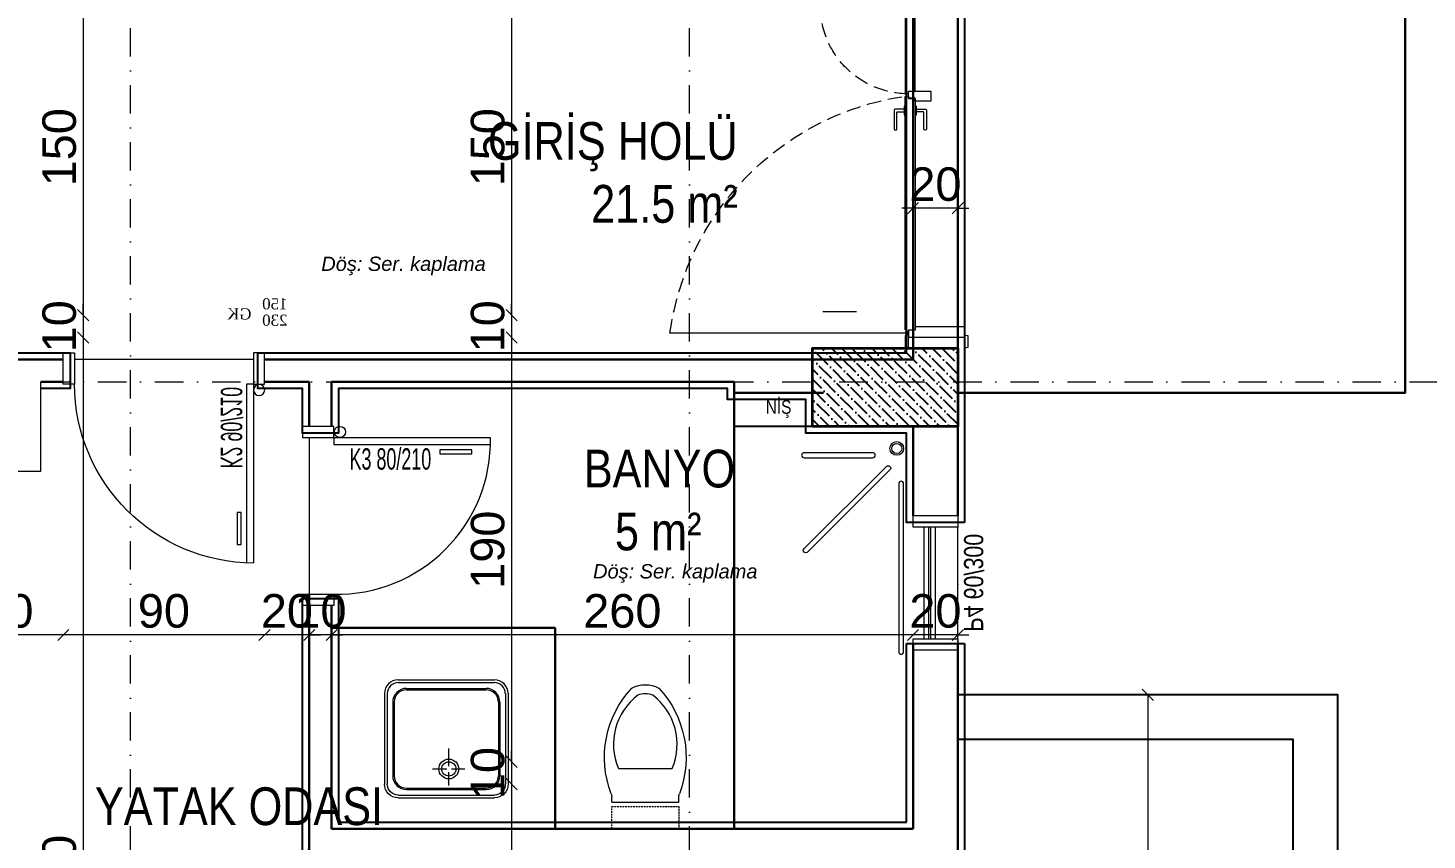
# Model space of a CAD drawing. Header units: millimetres. Extents: x 708 to 46452, y -4963 to 3960.
# Drawn here: x 13608 to 14234, y -3797 to -3434 of the extents above; entities that cross this region are included whole.
import ezdxf

# ---------------------------------------------------------------- set-up
doc = ezdxf.new("R2010")
doc.units = ezdxf.units.MM
for name, pattern in [('DASHDOT', [25.4, 12.7, -6.35, 0, -6.35]), ('DUZ', [0]), ('HIDDEN2', [4.7625, 3.175, -1.5875])]:
    doc.linetypes.add(name, pattern=pattern)
for name, color, linetype, lineweight in [('00_DUVAR', 22, 'Continuous', 30), ('00_IC_OLCU', 139, 'Continuous', 20), ('00_KAPI', 53, 'Continuous', 13), ('00_KOLON', 2, 'Continuous', 35), ('00_PENCERE', 103, 'Continuous', 13), ('00_TEFRİŞ', 251, 'Continuous', 9), ('aks ve noktalılar', 129, 'DASHDOT', 13), ('KAPI', 133, 'Continuous', 20), ('yYAZI', 221, 'Continuous', 30), ('ölçü yatay', 150, 'DUZ', 18)]:
    doc.layers.add(name, color=color, linetype=linetype, lineweight=lineweight)
for name, color, linetype in [('00_YAZI', 214, 'Continuous'), ('DUVARTARAMA', 7, 'Continuous'), ('PENCERE', 3, 'Continuous'), ('SIVA', 135, 'Continuous')]:
    doc.layers.add(name, color=color, linetype=linetype)
doc.styles.add('ARIAL2', font='arial.ttf', dxfattribs={"width": 0.8})
doc.styles.add('ARİAL NARROW', font='ARIALN.TTF', dxfattribs={"width": 0.8})
doc.styles.get("Standard").update_dxf_attribs({"font": 'arial.ttf'})
doc.dimstyles.new('ALP_OLCU', dxfattribs={"dimscale": 0, "dimtxt": 15, "dimasz": 5, "dimexe": 0.18, "dimexo": 0.06, "dimgap": 3, "dimtad": 1, "dimdec": 0, "dimrnd": 0.1, "dimzin": 9, "dimdsep": 46, "dimtxsty": 'Standard', "dimblk": 'OBLIQUE', "dimcen": 0, "dimse1": 1, "dimse2": 1, "dimclrd": 256, "dimclre": 256, "dimclrt": 53, "dimadec": 0, "dimazin": 0, "dimtfac": 1, "dimtdec": 0, "dimtix": 1, "dimtmove": 1, "dimatfit": 3, "dimldrblk": 'ARCHTICK', "dimfxl": 0.18, "dimtolj": 1, "dimlwd": -1, "dimarcsym": 0})

# ---------------------------------------------------------------- blocks, each defined once
blk = doc.blocks.new('k1')
at = {"layer": 'KAPI'}
for p, q in [((-91.19, 3694.52), (-94.19, 3694.52)), ((-94.19, 3657.82), (-94.19, 3693.32)), ((-89.69, 3695.42), (-91.19, 3695.72)), ((-91.19, 3695.72), (-91.19, 3694.52)), ((-90.68, 3696.13), (-51.67, 3696.13)), ((-89.69, 3695.42), (-89.69, 3656.92)), ((-91.19, 3657.82), (-101.19, 3657.82)), ((-101.19, 3657.82), (-101.19, 3653.32)), ((-91.19, 3657.82), (-94.19, 3657.82)), ((-94.19, 3653.32), (-94.19, 3654.72)), ((-94.19, 3654.72), (-91.19, 3654.72)), ((-94.19, 3654.52), (-94.19, 3552.32)), ((-91.19, 3654.52), (-94.19, 3654.52)), ((-91.19, 3654.72), (-91.19, 3657.82)), ((-91.19, 3656.62), (-91.19, 3657.82)), ((-89.69, 3656.92), (-91.19, 3656.62)), ((-91.19, 3655.72), (-91.19, 3654.52)), ((-89.69, 3655.42), (-91.19, 3655.72)), ((-89.69, 3551.12), (-89.69, 3655.42)), ((-101.19, 3653.32), (-94.19, 3653.32)), ((-67.92, 3559.1), (-52.89, 3559.1)), ((-91.19, 3551.12), (-94.19, 3551.12)), ((-91.19, 3549.92), (-91.19, 3551.12)), ((-89.69, 3550.22), (-91.19, 3549.92)), ((-90.68, 3549.51), (15.53, 3549.51))]:
    blk.add_line(p, q, dxfattribs=at)
for points in [[(-117.69, 3702.52), (-116.19, 3702.82), (-116.19, 3696.82), (-117.69, 3697.12), (-117.69, 3702.52)], [(-89.69, 3702.52), (-91.19, 3702.82), (-91.19, 3696.82), (-89.69, 3697.12), (-89.69, 3702.52)], [(-117.69, 3543.12), (-116.19, 3542.82), (-116.19, 3548.82), (-117.69, 3548.52), (-117.69, 3543.12)], [(-89.69, 3543.12), (-91.19, 3542.82), (-91.19, 3548.82), (-89.69, 3548.52), (-89.69, 3543.12)]]:
    blk.add_lwpolyline(points, dxfattribs=at)
for points in [[(-91.19, 3697.82), (-116.19, 3697.82), (-116.19, 3693.32), (-94.19, 3693.32), (-94.19, 3694.72), (-91.19, 3694.72)], [(-91.19, 3547.82), (-116.19, 3547.82), (-116.19, 3552.32), (-94.19, 3552.32), (-94.19, 3550.92), (-91.19, 3550.92)]]:
    blk.add_lwpolyline(points, close=True, dxfattribs=at)
for points in [[(-94.69, 3649.72), (-98.59, 3649.72, 0.414214), (-99.19, 3649.12), (-99.19, 3640.98, 1), (-97.99, 3640.98), (-97.99, 3648.27, -0.414214), (-97.74, 3648.52), (-94.69, 3648.52)], [(-94.19, 3647.12), (-94.44, 3647.12, -0.414214), (-94.69, 3647.37), (-94.69, 3650.87, -0.414214), (-94.44, 3651.12), (-94.19, 3651.12)], [(-89.69, 3651.12), (-89.44, 3651.12, -0.414214), (-89.19, 3650.87), (-89.19, 3647.37, -0.414214), (-89.44, 3647.12), (-89.69, 3647.12)], [(-89.19, 3649.72), (-85.29, 3649.72, -0.414214), (-84.69, 3649.12), (-84.69, 3640.98, -1), (-85.89, 3640.98), (-85.89, 3648.27, 0.414214), (-86.14, 3648.52), (-89.19, 3648.52)]]:
    blk.add_lwpolyline(points, format="xyb", dxfattribs=at)
for centre in [(-90.68, 3696.13), (-90.68, 3549.51)]:
    blk.add_circle(centre, 0.5, dxfattribs=at)
at = {"layer": 'KAPI', "linetype": 'HIDDEN2', "ltscale": 2}
for centre, radius, start, end in [((-91.18, 3696.13), 39.51, 269.99724, 0), ((-107.47, 3532.65), 124.15, 7.80708, 82.46382)]:
    blk.add_arc(centre, radius, start, end, dxfattribs=at)
at = {"layer": 'KAPI', "char_height": 5, "width": 517.7771, "attachment_point": 9}
for s, insert in [('{\\fTimes New Roman|b0|i0|c162|p18;150}', (197.89, 3560.13)), ('{\\fTimes New Roman|b0|i0|c162|p18;GK\\fTimes New Roman|b0|i0|c0|p18;    }', (213.59, 3555.61)), ('{\\fTimes New Roman|b0|i0|c162|p18;230}', (197.89, 3552.79))]:
    blk.add_mtext(s, dxfattribs=dict(at, insert=insert))
blk = doc.blocks.new('djfgnldfgs')
at = {"layer": '00_KAPI'}
for p, q in [((-11330.84, 6371.56, 0), (-11330.84, 6441.56, 0)), ((-11327.84, 6371.56, 0), (-11327.84, 6441.51, 0)), ((-11325.44, 6433.31, 0), (-11325.44, 6418.95, 0)), ((-11323.66, 6433.31, 0), (-11325.44, 6433.31, 0)), ((-11323.66, 6418.95, 0), (-11323.66, 6433.31, 0)), ((-11325.44, 6418.95, 0), (-11323.66, 6418.95, 0)), ((-11335.84, 6371.56, 0), (-11335.84, 6357.56, 0)), ((-11330.84, 6371.56, 0), (-11335.84, 6371.56, 0)), ((-11330.84, 6357.56, 0), (-11330.84, 6371.56, 0)), ((-11330.84, 6371.56, 0), (-11327.84, 6371.56, 0)), ((-11260.84, 6357.56, 0), (-11260.84, 6371.56, 0)), ((-11260.84, 6371.56, 0), (-11255.84, 6371.56, 0)), ((-11255.84, 6371.56, 0), (-11255.84, 6357.56, 0)), ((-11335.84, 6357.56, 0), (-11330.84, 6357.56, 0)), ((-11330.84, 6360.56), (-11260.84, 6360.56)), ((-11255.84, 6357.56, 0), (-11260.84, 6357.56, 0))]:
    blk.add_line(p, q, dxfattribs=at)
blk.add_circle((-11333.42, 6374.26), 2.48, dxfattribs=at)
blk.add_arc((-11329.42, 6372.98, 0), 68.6, 358.81875, 91.18125, dxfattribs=at)
at = {"layer": '00_KAPI', "width": 0.6}
blk.add_text('K3 80/210', height=9.562, rotation=90, dxfattribs=at).set_placement((-11316.55, 6378.56, 0))
blk = doc.blocks.new('KLOZET.....')
for p, q in [((-15, -17), (15, -17)), ((-15, -17), (-15, -19.2)), ((15, -17), (15, -19.2))]:
    blk.add_line(p, q)
at = {"linetype": 'HIDDEN2', "ltscale": 0.25}
blk.add_lwpolyline([(-15, -15), (15, -15), (15, -5), (-15, -5)], close=True, dxfattribs=at)
blk.add_lwpolyline([(-3.36, -64.83, -0.341632), (-12.05, -32), (12.05, -32, -0.341632), (3.36, -64.83, -0.199371)], format="xyb", close=True)
for centre, radius, start, end in [((27.03, -37.01), 45.29, 158.94169, 223.18239), ((-20, -19.2), 5, 342.13849, 0), ((-27.03, -37.01), 45.29, 316.81761, 21.05831), ((20, -19.2), 5, 180, 197.86151), ((0, -56.75), 12.75, 241.92751, 298.07249)]:
    blk.add_arc(centre, radius, start, end)
blk = doc.blocks.new('sfgjfsjf')
at = {"layer": '00_TEFRİŞ', "linetype": 'Continuous'}
for p, q in [((3505.56, 4158.17), (3480.05, 4158.17)), ((3505.56, 4157.39), (3480.05, 4157.39)), ((3503.17, 4155.84), (3482.44, 4155.84)), ((3503.17, 4155.46), (3482.44, 4155.46)), ((3476.18, 4154.3), (3476.18, 4127.22)), ((3476.95, 4154.3), (3476.95, 4127.22)), ((3478.57, 4151.98), (3478.57, 4129.54)), ((3478.96, 4151.98), (3478.96, 4129.54)), ((3506.65, 4151.98), (3506.65, 4129.54)), ((3507.04, 4151.98), (3507.04, 4129.54)), ((3508.66, 4154.3), (3508.66, 4127.22)), ((3509.43, 4154.3), (3509.43, 4127.22)), ((3484.33, 4144.6), (3484.33, 4140.59)), ((3479.64, 4140.05), (3483.39, 4140.05)), ((3484.33, 4139.25), (3484.33, 4135.5)), ((3485.13, 4140.05), (3490.08, 4140.05)), ((3505.56, 4124.12), (3480.05, 4124.12)), ((3503.17, 4126.06), (3482.44, 4126.06)), ((3503.17, 4125.67), (3482.44, 4125.67)), ((3505.56, 4123.35), (3480.05, 4123.35))]:
    blk.add_line(p, q, dxfattribs=at)
at = {"layer": '00_TEFRİŞ', "linetype": 'Continuous', "extrusion": (-4.93187e-17, 2.06507e-18, -1)}
for centre, major_axis, start_param, end_param in [((3480.05, 4154.3), (2.74, 2.74), 3.926991, 5.497787), ((3480.05, 4154.3), (2.19, -2.19), 2.356194, 3.926991), ((3480.05, 4127.22), (2.74, 2.74), 2.356194, 3.926991), ((3480.05, 4127.22), (2.19, 2.19), 2.356194, 3.926991)]:
    blk.add_ellipse(centre, major_axis=major_axis, ratio=1, start_param=start_param, end_param=end_param, dxfattribs=at)
at = {"layer": '00_TEFRİŞ', "linetype": 'Continuous'}
for centre, major_axis, start_param, end_param in [((3482.44, 4151.98), (-2.74, -2.74), 3.926991, 5.497787), ((3482.44, 4151.98), (-2.46, -2.46), 3.926991, 5.497787), ((3503.17, 4151.98), (-2.74, 2.74), 3.926991, 5.497787), ((3503.17, 4151.98), (-2.46, 2.46), 3.926991, 5.497787), ((3505.56, 4154.3), (-2.74, 2.74), 3.926991, 5.497787), ((3505.56, 4154.3), (-2.19, -2.19), 2.356194, 3.926991), ((3484.33, 4140.05), (-1.97, -1.97), -1.570796, 4.712389), ((3484.33, 4140.05), (-1.42, -1.42), -1.570796, 4.712389), ((3482.44, 4129.54), (-2.74, -2.74), -0.785398, 0.785398), ((3482.44, 4129.54), (-2.46, -2.46), -0.785398, 0.785398), ((3503.17, 4129.54), (-2.74, 2.74), 2.356194, 3.926991), ((3503.17, 4129.54), (-2.46, 2.46), 2.356194, 3.926991), ((3505.56, 4127.22), (-2.74, 2.74), 2.356194, 3.926991), ((3505.56, 4127.22), (-2.19, 2.19), 2.356194, 3.926991)]:
    blk.add_ellipse(centre, major_axis=major_axis, ratio=1, start_param=start_param, end_param=end_param, dxfattribs=at)
blk = doc.blocks.new('dfhaergtyjökl')
at = {"layer": '00_KAPI'}
for p, q in [((-11892.84, 6344.56, 0), (-11972.84, 6344.56, 0)), ((-11892.84, 6349.56, 0), (-11878.84, 6349.56, 0)), ((-11892.84, 6344.56, 0), (-11892.84, 6349.56, 0)), ((-11878.84, 6344.56, 0), (-11892.84, 6344.56, 0)), ((-11892.84, 6344.56, 0), (-11892.84, 6341.56, 0)), ((-11881.84, 6344.56, 0), (-11881.84, 6264.56, 0)), ((-11878.84, 6349.56, 0), (-11878.84, 6344.56, 0)), ((-11892.84, 6341.56, 0), (-11972.78, 6341.56, 0)), ((-11964.58, 6339.16, 0), (-11950.23, 6339.16, 0)), ((-11964.58, 6337.38, 0), (-11964.58, 6339.16, 0)), ((-11950.23, 6339.16, 0), (-11950.23, 6337.38, 0)), ((-11950.23, 6337.38, 0), (-11964.58, 6337.38, 0)), ((-11878.84, 6264.56, 0), (-11892.84, 6264.56, 0)), ((-11892.84, 6264.56, 0), (-11892.84, 6259.56, 0)), ((-11878.84, 6259.56, 0), (-11878.84, 6264.56, 0)), ((-11892.84, 6259.56, 0), (-11878.84, 6259.56, 0))]:
    blk.add_line(p, q, dxfattribs=at)
blk.add_circle((-11895.53, 6347.14), 2.48, dxfattribs=at)
blk.add_arc((-11892.54, 6344.93, 0), 80.37, 180.26157, 269.79129, dxfattribs=at)
at = {"layer": '00_KAPI', "width": 0.6}
blk.add_text('K2 90/210', height=9.562, dxfattribs=at).set_placement((-11930.64, 6330))
blk = doc.blocks.new('WER')
at = {"layer": '00_PENCERE', "lineweight": 15}
for p, q in [((6940.02, -1957.96), (6960.02, -1957.96)), ((6940.02, -1957.96), (6940.02, -1962.96)), ((6960.02, -1962.96), (6960.02, -1957.96)), ((6940.02, -2012.96), (6940.02, -1962.96)), ((6940.02, -1962.96), (6960.02, -1962.96)), ((6950.02, -2012.96), (6950.02, -1962.96)), ((6952.02, -2012.96), (6952.02, -1962.96)), ((6953.02, -2012.96), (6953.02, -1962.96)), ((6955.02, -2012.96), (6955.02, -1962.96)), ((6960.02, -2012.96), (6940.02, -2012.96)), ((6940.02, -2012.96), (6940.02, -2017.96)), ((6960.02, -2017.96), (6960.02, -2012.96)), ((6940.02, -2017.96), (6960.02, -2017.96))]:
    blk.add_line(p, q, dxfattribs=at)
at = {"layer": '00_PENCERE', "insert": (6937.36, -2009.72), "char_height": 8.594, "width": 97.8459, "attachment_point": 7, "rotation": 90, "style": 'ARIAL2'}
blk.add_mtext('P4 60/300 ', dxfattribs=at)
blk = doc.blocks.new('_Oblique')
at = {"color": 0, "linetype": 'ByBlock', "lineweight": -2}
blk.add_line((-0.5, -0.5), (0.5, 0.5), dxfattribs=at)
blk = doc.blocks.new('*D556')
at = {"layer": '00_IC_OLCU', "transparency": 16777216}
blk.add_line((13054.17, -2768.06), (14194.17, -2768.06), dxfattribs=at)
at = {"layer": 'Defpoints', "color": 0, "transparency": 16777216}
for p in [(14194.17, -2768.06), (13054.17, -2897.37), (14194.17, -3732.37)]:
    blk.add_point(p, dxfattribs=at)
at = {"layer": '00_IC_OLCU', "transparency": 16777216, "xscale": 5, "yscale": 5, "zscale": 5, "rotation": 180}
blk.add_blockref('_Oblique', (13054.17, -2768.06), dxfattribs=at)
at = {"layer": '00_IC_OLCU', "transparency": 16777216, "xscale": 5, "yscale": 5, "zscale": 5}
blk.add_blockref('_Oblique', (14194.17, -2768.06), dxfattribs=at)
at = {"layer": '00_IC_OLCU', "color": 53, "transparency": 16777216, "insert": (13624.17, -2757.4), "char_height": 15, "attachment_point": 5}
blk.add_mtext('\\A1;1140', dxfattribs=at)
blk = doc.blocks.new('_ArchTick')
at = {"color": 0, "linetype": 'ByBlock', "const_width": 0.15}
blk.add_lwpolyline([(-0.5, -0.5), (0.5, 0.5)], dxfattribs=at)
blk = doc.blocks.new('*D562')
at = {"layer": '00_IC_OLCU', "transparency": 16777216}
blk.add_line((14024.17, -2798.35), (14194.17, -2798.35), dxfattribs=at)
at = {"layer": 'Defpoints', "color": 0, "transparency": 16777216}
for p in [(14024.17, -2798.35), (14194.17, -2798.35), (14194.17, -3732.37)]:
    blk.add_point(p, dxfattribs=at)
at = {"layer": '00_IC_OLCU', "transparency": 16777216, "xscale": 5, "yscale": 5, "zscale": 5, "rotation": 180}
blk.add_blockref('_Oblique', (14024.17, -2798.35), dxfattribs=at)
at = {"layer": '00_IC_OLCU', "transparency": 16777216, "xscale": 5, "yscale": 5, "zscale": 5}
blk.add_blockref('_Oblique', (14194.17, -2798.35), dxfattribs=at)
at = {"layer": '00_IC_OLCU', "color": 53, "transparency": 16777216, "insert": (14109.17, -2787.69), "char_height": 15, "attachment_point": 5}
blk.add_mtext('\\A1;170', dxfattribs=at)
blk = doc.blocks.new('*D565')
at = {"layer": '00_IC_OLCU', "transparency": 16777216}
blk.add_line((14024.17, -2818.84), (14194.17, -2818.84), dxfattribs=at)
at = {"layer": 'Defpoints', "color": 0, "transparency": 16777216}
for p in [(14194.17, -2818.84), (14024.17, -3067.37), (14194.17, -3732.37)]:
    blk.add_point(p, dxfattribs=at)
at = {"layer": '00_IC_OLCU', "transparency": 16777216, "xscale": 5, "yscale": 5, "zscale": 5, "rotation": 180}
blk.add_blockref('_Oblique', (14024.17, -2818.84), dxfattribs=at)
at = {"layer": '00_IC_OLCU', "transparency": 16777216, "xscale": 5, "yscale": 5, "zscale": 5}
blk.add_blockref('_Oblique', (14194.17, -2818.84), dxfattribs=at)
at = {"layer": '00_IC_OLCU', "color": 53, "transparency": 16777216, "insert": (14109.17, -2808.18), "char_height": 15, "attachment_point": 5}
blk.add_mtext('\\A1;170', dxfattribs=at)
blk = doc.blocks.new('*D570')
at = {"layer": '00_IC_OLCU', "transparency": 16777216}
blk.add_line((13629.17, -2835.86), (14194.17, -2835.86), dxfattribs=at)
at = {"layer": 'Defpoints', "color": 0, "transparency": 16777216}
for p in [(14194.17, -2835.86), (13629.17, -3067.37), (14194.17, -3732.37)]:
    blk.add_point(p, dxfattribs=at)
at = {"layer": '00_IC_OLCU', "transparency": 16777216, "xscale": 5, "yscale": 5, "zscale": 5, "rotation": 180}
blk.add_blockref('_Oblique', (13629.17, -2835.86), dxfattribs=at)
at = {"layer": '00_IC_OLCU', "transparency": 16777216, "xscale": 5, "yscale": 5, "zscale": 5}
blk.add_blockref('_Oblique', (14194.17, -2835.86), dxfattribs=at)
at = {"layer": '00_IC_OLCU', "color": 53, "transparency": 16777216, "insert": (13911.67, -2825.2), "char_height": 15, "attachment_point": 5}
blk.add_mtext('\\A1;565', dxfattribs=at)
blk = doc.blocks.new('*D535')
at = {"layer": '00_IC_OLCU', "transparency": 16777216}
blk.add_line((14372.54, -4242.37), (14372.54, -2897.37), dxfattribs=at)
at = {"layer": 'Defpoints', "color": 0, "transparency": 16777216}
for p in [(13554.17, -2897.37), (14372.54, -2897.37), (14194.17, -4242.37)]:
    blk.add_point(p, dxfattribs=at)
at = {"layer": '00_IC_OLCU', "transparency": 16777216, "xscale": 5, "yscale": 5, "zscale": 5}
for p, rotation in [((14372.54, -2897.37), 90), ((14372.54, -4242.37), 270)]:
    blk.add_blockref('_Oblique', p, dxfattribs=dict(at, rotation=rotation))
at = {"layer": '00_IC_OLCU', "color": 53, "transparency": 16777216, "insert": (14361.87, -3569.87), "char_height": 15, "attachment_point": 5, "rotation": 90}
blk.add_mtext('\\A1;1345', dxfattribs=at)
blk = doc.blocks.new('*D537')
at = {"layer": '00_IC_OLCU', "transparency": 16777216}
blk.add_line((14312.5, -4072.37), (14312.5, -3732.37), dxfattribs=at)
at = {"layer": 'Defpoints', "color": 0, "transparency": 16777216}
for p in [(14194.17, -3732.37), (14312.5, -3732.37), (14024.17, -4072.37)]:
    blk.add_point(p, dxfattribs=at)
at = {"layer": '00_IC_OLCU', "transparency": 16777216, "xscale": 5, "yscale": 5, "zscale": 5}
for p, rotation in [((14312.5, -3732.37), 90), ((14312.5, -4072.37), 270)]:
    blk.add_blockref('_Oblique', p, dxfattribs=dict(at, rotation=rotation))
at = {"layer": '00_IC_OLCU', "color": 53, "transparency": 16777216, "insert": (14301.83, -3902.37), "char_height": 15, "attachment_point": 5, "rotation": 90}
blk.add_mtext('\\A1;340', dxfattribs=at)
blk = doc.blocks.new('*D643')
at = {"layer": '00_IC_OLCU', "transparency": 16777216}
blk.add_line((14312.5, -3732.37), (14312.5, -3067.37), dxfattribs=at)
at = {"layer": 'Defpoints', "color": 0, "transparency": 16777216}
for p in [(14024.17, -3067.37), (14312.5, -3067.37), (14194.17, -3732.37)]:
    blk.add_point(p, dxfattribs=at)
at = {"layer": '00_IC_OLCU', "transparency": 16777216, "xscale": 5, "yscale": 5, "zscale": 5}
for p, rotation in [((14312.5, -3067.37), 90), ((14312.5, -3732.37), 270)]:
    blk.add_blockref('_Oblique', p, dxfattribs=dict(at, rotation=rotation))
at = {"layer": '00_IC_OLCU', "color": 53, "transparency": 16777216, "insert": (14301.84, -3399.87), "char_height": 15, "attachment_point": 5, "rotation": 90}
blk.add_mtext('\\A1;665', dxfattribs=at)
blk = doc.blocks.new('*D645')
at = {"layer": '00_IC_OLCU', "transparency": 16777216}
blk.add_line((14286.74, -4242.37), (14286.74, -3712.37), dxfattribs=at)
at = {"layer": 'Defpoints', "color": 0, "transparency": 16777216}
for p in [(14024.17, -3712.37), (14286.74, -3712.37), (14194.17, -4242.37)]:
    blk.add_point(p, dxfattribs=at)
at = {"layer": '00_IC_OLCU', "transparency": 16777216, "xscale": 5, "yscale": 5, "zscale": 5}
for p, rotation in [((14286.74, -3712.37), 90), ((14286.74, -4242.37), 270)]:
    blk.add_blockref('_Oblique', p, dxfattribs=dict(at, rotation=rotation))
at = {"layer": '00_IC_OLCU', "color": 53, "transparency": 16777216, "insert": (14276.07, -3977.37), "char_height": 15, "attachment_point": 5, "rotation": 90}
blk.add_mtext('\\A1;530', dxfattribs=at)
blk = doc.blocks.new('*D646')
at = {"layer": '00_IC_OLCU', "transparency": 16777216}
blk.add_line((14286.74, -3712.37), (14286.74, -3652.37), dxfattribs=at)
at = {"layer": 'Defpoints', "color": 0, "transparency": 16777216}
for p in [(14024.17, -3652.37), (14286.74, -3652.37), (14024.17, -3712.37)]:
    blk.add_point(p, dxfattribs=at)
at = {"layer": '00_IC_OLCU', "transparency": 16777216, "xscale": 5, "yscale": 5, "zscale": 5}
for p, rotation in [((14286.74, -3652.37), 90), ((14286.74, -3712.37), 270)]:
    blk.add_blockref('_Oblique', p, dxfattribs=dict(at, rotation=rotation))
at = {"layer": '00_IC_OLCU', "color": 53, "transparency": 16777216, "insert": (14276.08, -3682.37), "char_height": 15, "attachment_point": 5, "rotation": 90}
blk.add_mtext('\\A1;60', dxfattribs=at)
blk = doc.blocks.new('*D647')
at = {"layer": '00_IC_OLCU', "transparency": 16777216}
blk.add_line((14286.74, -3652.37), (14286.74, -3322.37), dxfattribs=at)
at = {"layer": 'Defpoints', "color": 0, "transparency": 16777216}
for p in [(14014.17, -3322.37), (14286.74, -3322.37), (14024.17, -3652.37)]:
    blk.add_point(p, dxfattribs=at)
at = {"layer": '00_IC_OLCU', "transparency": 16777216, "xscale": 5, "yscale": 5, "zscale": 5}
for p, rotation in [((14286.74, -3322.37), 90), ((14286.74, -3652.37), 270)]:
    blk.add_blockref('_Oblique', p, dxfattribs=dict(at, rotation=rotation))
at = {"layer": '00_IC_OLCU', "color": 53, "transparency": 16777216, "insert": (14276.07, -3487.37), "char_height": 15, "attachment_point": 5, "rotation": 90}
blk.add_mtext('\\A1;330', dxfattribs=at)
blk = doc.blocks.new('*D680')
at = {"layer": '00_IC_OLCU', "transparency": 16777216}
blk.add_line((13633.09, -3412.37), (13633.09, -3562.56), dxfattribs=at)
at = {"layer": 'Defpoints', "color": 0, "transparency": 16777216}
for p in [(13654.17, -3412.37), (13624.17, -3562.56, 0), (13633.09, -3562.56)]:
    blk.add_point(p, dxfattribs=at)
at = {"layer": '00_IC_OLCU', "transparency": 16777216, "xscale": 5, "yscale": 5, "zscale": 5}
for p, rotation in [((13633.09, -3412.37), 90), ((13633.09, -3562.56), 270)]:
    blk.add_blockref('_Oblique', p, dxfattribs=dict(at, rotation=rotation))
at = {"layer": '00_IC_OLCU', "color": 53, "transparency": 16777216, "insert": (13622.43, -3487.47), "char_height": 15, "attachment_point": 5, "rotation": 90}
blk.add_mtext('\\A1;150', dxfattribs=at)
blk = doc.blocks.new('*D681')
at = {"layer": '00_IC_OLCU', "transparency": 16777216}
for p, q in [((13633.09, -3562.56), (13633.09, -3557.56)), ((13633.09, -3562.56), (13633.09, -3572.56)), ((13633.09, -3572.56), (13633.09, -3577.56))]:
    blk.add_line(p, q, dxfattribs=at)
at = {"layer": 'Defpoints', "color": 0, "transparency": 16777216}
for p in [(13624.17, -3562.56, 0), (13624.17, -3572.56, 0), (13633.09, -3572.56)]:
    blk.add_point(p, dxfattribs=at)
at = {"layer": '00_IC_OLCU', "transparency": 16777216, "xscale": 5, "yscale": 5, "zscale": 5}
for p, rotation in [((13633.09, -3562.56), 270), ((13633.09, -3572.56), 90)]:
    blk.add_blockref('_Oblique', p, dxfattribs=dict(at, rotation=rotation))
at = {"layer": '00_IC_OLCU', "color": 53, "transparency": 16777216, "insert": (13622.43, -3567.56), "char_height": 15, "attachment_point": 5, "rotation": 90}
blk.add_mtext('\\A1;10', dxfattribs=at)
blk = doc.blocks.new('*D682')
at = {"layer": '00_IC_OLCU', "transparency": 16777216}
blk.add_line((13633.09, -3572.56), (13633.09, -4052.37), dxfattribs=at)
at = {"layer": 'Defpoints', "color": 0, "transparency": 16777216}
for p in [(13624.17, -3572.56, 0), (13633.09, -4052.37), (13654.17, -4052.37)]:
    blk.add_point(p, dxfattribs=at)
at = {"layer": '00_IC_OLCU', "transparency": 16777216, "xscale": 5, "yscale": 5, "zscale": 5}
for p, rotation in [((13633.09, -3572.56), 90), ((13633.09, -4052.37), 270)]:
    blk.add_blockref('_Oblique', p, dxfattribs=dict(at, rotation=rotation))
at = {"layer": '00_IC_OLCU', "color": 53, "transparency": 16777216, "insert": (13622.43, -3812.47), "char_height": 15, "attachment_point": 5, "rotation": 90}
blk.add_mtext('\\A1;480', dxfattribs=at)
blk = doc.blocks.new('*D573')
at = {"layer": '00_IC_OLCU', "transparency": 16777216}
blk.add_line((13824.67, -3412.37), (13824.67, -3562.56), dxfattribs=at)
at = {"layer": 'Defpoints', "color": 0, "transparency": 16777216}
for p in [(13779.17, -3412.37), (13824.67, -3562.56), (13824.67, -3562.56)]:
    blk.add_point(p, dxfattribs=at)
at = {"layer": '00_IC_OLCU', "transparency": 16777216, "xscale": 5, "yscale": 5, "zscale": 5}
for p, rotation in [((13824.67, -3412.37), 90), ((13824.67, -3562.56), 270)]:
    blk.add_blockref('_Oblique', p, dxfattribs=dict(at, rotation=rotation))
at = {"layer": '00_IC_OLCU', "color": 53, "transparency": 16777216, "insert": (13814.02, -3487.47), "char_height": 15, "attachment_point": 5, "rotation": 90}
blk.add_mtext('\\A1;150', dxfattribs=at)
blk = doc.blocks.new('*D574')
at = {"layer": '00_IC_OLCU', "transparency": 16777216}
for p, q in [((13824.67, -3562.56), (13824.67, -3557.56)), ((13824.67, -3562.56), (13824.67, -3572.56)), ((13824.67, -3572.56), (13824.67, -3577.56))]:
    blk.add_line(p, q, dxfattribs=at)
at = {"layer": 'Defpoints', "color": 0, "transparency": 16777216}
for p in [(13824.67, -3562.56), (13824.67, -3572.56), (13824.67, -3572.56)]:
    blk.add_point(p, dxfattribs=at)
at = {"layer": '00_IC_OLCU', "transparency": 16777216, "xscale": 5, "yscale": 5, "zscale": 5}
for p, rotation in [((13824.67, -3562.56), 270), ((13824.67, -3572.56), 90)]:
    blk.add_blockref('_Oblique', p, dxfattribs=dict(at, rotation=rotation))
at = {"layer": '00_IC_OLCU', "color": 53, "transparency": 16777216, "insert": (13814.02, -3567.56), "char_height": 15, "attachment_point": 5, "rotation": 90}
blk.add_mtext('\\A1;10', dxfattribs=at)
blk = doc.blocks.new('*D575')
at = {"layer": '00_IC_OLCU', "transparency": 16777216}
blk.add_line((13824.67, -3572.56), (13824.67, -3762.37), dxfattribs=at)
at = {"layer": 'Defpoints', "color": 0, "transparency": 16777216}
for p in [(13824.67, -3572.56), (13824.67, -3762.37), (13824.67, -3762.37)]:
    blk.add_point(p, dxfattribs=at)
at = {"layer": '00_IC_OLCU', "transparency": 16777216, "xscale": 5, "yscale": 5, "zscale": 5}
for p, rotation in [((13824.67, -3572.56), 90), ((13824.67, -3762.37), 270)]:
    blk.add_blockref('_Oblique', p, dxfattribs=dict(at, rotation=rotation))
at = {"layer": '00_IC_OLCU', "color": 53, "transparency": 16777216, "insert": (13814.02, -3667.47), "char_height": 15, "attachment_point": 5, "rotation": 90}
blk.add_mtext('\\A1;190', dxfattribs=at)
blk = doc.blocks.new('*D576')
at = {"layer": '00_IC_OLCU', "transparency": 16777216}
for p, q in [((13824.67, -3762.37), (13824.67, -3757.37)), ((13824.67, -3762.37), (13824.67, -3772.37)), ((13824.67, -3772.37), (13824.67, -3777.37))]:
    blk.add_line(p, q, dxfattribs=at)
at = {"layer": 'Defpoints', "color": 0, "transparency": 16777216}
for p in [(13824.67, -3762.37), (13734.17, -3772.37), (13824.67, -3772.37)]:
    blk.add_point(p, dxfattribs=at)
at = {"layer": '00_IC_OLCU', "transparency": 16777216, "xscale": 5, "yscale": 5, "zscale": 5}
for p, rotation in [((13824.67, -3762.37), 270), ((13824.67, -3772.37), 90)]:
    blk.add_blockref('_Oblique', p, dxfattribs=dict(at, rotation=rotation))
at = {"layer": '00_IC_OLCU', "color": 53, "transparency": 16777216, "insert": (13814.02, -3767.37), "char_height": 15, "attachment_point": 5, "rotation": 90}
blk.add_mtext('\\A1;10', dxfattribs=at)
blk = doc.blocks.new('*D577')
at = {"layer": '00_IC_OLCU', "transparency": 16777216}
blk.add_line((13824.67, -3772.37), (13824.67, -4052.37), dxfattribs=at)
at = {"layer": 'Defpoints', "color": 0, "transparency": 16777216}
for p in [(13734.17, -3772.37), (13791.67, -4052.37), (13824.67, -4052.37)]:
    blk.add_point(p, dxfattribs=at)
at = {"layer": '00_IC_OLCU', "transparency": 16777216, "xscale": 5, "yscale": 5, "zscale": 5}
for p, rotation in [((13824.67, -3772.37), 90), ((13824.67, -4052.37), 270)]:
    blk.add_blockref('_Oblique', p, dxfattribs=dict(at, rotation=rotation))
at = {"layer": '00_IC_OLCU', "color": 53, "transparency": 16777216, "insert": (13814.02, -3912.37), "char_height": 15, "attachment_point": 5, "rotation": 90}
blk.add_mtext('\\A1;280', dxfattribs=at)
blk = doc.blocks.new('*D580')
at = {"layer": '00_IC_OLCU', "transparency": 16777216}
blk.add_line((14109.17, -3732.37), (14109.17, -4242.37), dxfattribs=at)
at = {"layer": 'Defpoints', "color": 0, "transparency": 16777216}
for p in [(14109.17, -3732.37), (14109.17, -4242.37), (14109.17, -4242.37)]:
    blk.add_point(p, dxfattribs=at)
at = {"layer": '00_IC_OLCU', "transparency": 16777216, "xscale": 5, "yscale": 5, "zscale": 5}
for p, rotation in [((14109.17, -3732.37), 90), ((14109.17, -4242.37), 270)]:
    blk.add_blockref('_Oblique', p, dxfattribs=dict(at, rotation=rotation))
at = {"layer": '00_IC_OLCU', "color": 53, "transparency": 16777216, "insert": (14098.52, -3987.37), "char_height": 15, "attachment_point": 5, "rotation": 90}
blk.add_mtext('\\A1;510', dxfattribs=at)
blk = doc.blocks.new('*D600')
at = {"layer": '00_IC_OLCU', "transparency": 16777216}
for p, q in [((14004.17, -3514.73), (13999.17, -3514.73)), ((14024.17, -3514.73), (14004.17, -3514.73)), ((14024.17, -3514.73), (14029.17, -3514.73))]:
    blk.add_line(p, q, dxfattribs=at)
at = {"layer": 'Defpoints', "color": 0, "transparency": 16777216}
for p in [(14004.17, -3514.73), (14004.17, -3520.8), (14024.17, -3520.8)]:
    blk.add_point(p, dxfattribs=at)
at = {"layer": '00_IC_OLCU', "transparency": 16777216, "xscale": 5, "yscale": 5, "zscale": 5}
blk.add_blockref('_Oblique', (14004.17, -3514.73), dxfattribs=at)
at = {"layer": '00_IC_OLCU', "transparency": 16777216, "xscale": 5, "yscale": 5, "zscale": 5, "rotation": 180}
blk.add_blockref('_Oblique', (14024.17, -3514.73), dxfattribs=at)
at = {"layer": '00_IC_OLCU', "color": 53, "transparency": 16777216, "insert": (14014.17, -3504.07), "char_height": 15, "attachment_point": 5}
blk.add_mtext('\\A1;20', dxfattribs=at)
blk = doc.blocks.new('*D607')
at = {"layer": '00_IC_OLCU', "transparency": 16777216}
for p, q in [((14004.17, -3705.6), (13999.17, -3705.6)), ((14024.17, -3705.6), (14004.17, -3705.6)), ((14024.17, -3705.6), (14029.17, -3705.6))]:
    blk.add_line(p, q, dxfattribs=at)
at = {"layer": 'Defpoints', "color": 0, "transparency": 16777216}
for p in [(14004.17, -3612.37), (14024.17, -3612.37), (14004.17, -3705.6)]:
    blk.add_point(p, dxfattribs=at)
at = {"layer": '00_IC_OLCU', "transparency": 16777216, "xscale": 5, "yscale": 5, "zscale": 5}
blk.add_blockref('_Oblique', (14004.17, -3705.6), dxfattribs=at)
at = {"layer": '00_IC_OLCU', "transparency": 16777216, "xscale": 5, "yscale": 5, "zscale": 5, "rotation": 180}
blk.add_blockref('_Oblique', (14024.17, -3705.6), dxfattribs=at)
at = {"layer": '00_IC_OLCU', "color": 53, "transparency": 16777216, "insert": (14014.17, -3694.94), "char_height": 15, "attachment_point": 5}
blk.add_mtext('\\A1;20', dxfattribs=at)
blk = doc.blocks.new('*D608')
at = {"layer": '00_IC_OLCU', "transparency": 16777216}
blk.add_line((14004.17, -3705.6), (13744.17, -3705.6), dxfattribs=at)
at = {"layer": 'Defpoints', "color": 0, "transparency": 16777216}
for p in [(14004.17, -3612.37), (13744.17, -3702.37), (13744.17, -3705.6)]:
    blk.add_point(p, dxfattribs=at)
at = {"layer": '00_IC_OLCU', "transparency": 16777216, "xscale": 5, "yscale": 5, "zscale": 5, "rotation": 180}
blk.add_blockref('_Oblique', (13744.17, -3705.6), dxfattribs=at)
at = {"layer": '00_IC_OLCU', "transparency": 16777216, "xscale": 5, "yscale": 5, "zscale": 5}
blk.add_blockref('_Oblique', (14004.17, -3705.6), dxfattribs=at)
at = {"layer": '00_IC_OLCU', "color": 53, "transparency": 16777216, "insert": (13874.17, -3694.94), "char_height": 15, "attachment_point": 5}
blk.add_mtext('\\A1;260', dxfattribs=at)
blk = doc.blocks.new('*D609')
at = {"layer": '00_IC_OLCU', "transparency": 16777216}
for p, q in [((13734.17, -3705.6), (13729.17, -3705.6)), ((13744.17, -3705.6), (13734.17, -3705.6)), ((13744.17, -3705.6), (13749.17, -3705.6))]:
    blk.add_line(p, q, dxfattribs=at)
at = {"layer": 'Defpoints', "color": 0, "transparency": 16777216}
for p in [(13744.17, -3702.37), (13734.17, -3705.6), (13734.17, -3705.6)]:
    blk.add_point(p, dxfattribs=at)
at = {"layer": '00_IC_OLCU', "transparency": 16777216, "xscale": 5, "yscale": 5, "zscale": 5}
blk.add_blockref('_Oblique', (13734.17, -3705.6), dxfattribs=at)
at = {"layer": '00_IC_OLCU', "transparency": 16777216, "xscale": 5, "yscale": 5, "zscale": 5, "rotation": 180}
blk.add_blockref('_Oblique', (13744.17, -3705.6), dxfattribs=at)
at = {"layer": '00_IC_OLCU', "color": 53, "transparency": 16777216, "insert": (13739.17, -3694.94), "char_height": 15, "attachment_point": 5}
blk.add_mtext('\\A1;10', dxfattribs=at)
blk = doc.blocks.new('*D610')
at = {"layer": '00_IC_OLCU', "transparency": 16777216}
for p, q in [((13714.17, -3705.6), (13709.17, -3705.6)), ((13734.17, -3705.6), (13714.17, -3705.6)), ((13734.17, -3705.6), (13739.17, -3705.6))]:
    blk.add_line(p, q, dxfattribs=at)
at = {"layer": 'Defpoints', "color": 0, "transparency": 16777216}
for p in [(13714.17, -3566.37, 0), (13714.17, -3705.6), (13734.17, -3705.6)]:
    blk.add_point(p, dxfattribs=at)
at = {"layer": '00_IC_OLCU', "transparency": 16777216, "xscale": 5, "yscale": 5, "zscale": 5}
blk.add_blockref('_Oblique', (13714.17, -3705.6), dxfattribs=at)
at = {"layer": '00_IC_OLCU', "transparency": 16777216, "xscale": 5, "yscale": 5, "zscale": 5, "rotation": 180}
blk.add_blockref('_Oblique', (13734.17, -3705.6), dxfattribs=at)
at = {"layer": '00_IC_OLCU', "color": 53, "transparency": 16777216, "insert": (13724.17, -3694.94), "char_height": 15, "attachment_point": 5}
blk.add_mtext('\\A1;20', dxfattribs=at)
blk = doc.blocks.new('*D538')
at = {"layer": '00_IC_OLCU', "transparency": 16777216}
blk.add_line((13714.17, -3705.6), (13624.17, -3705.6), dxfattribs=at)
at = {"layer": 'Defpoints', "color": 0, "transparency": 16777216}
for p in [(13624.17, -3566.37, 0), (13714.17, -3566.37, 0), (13624.17, -3705.6)]:
    blk.add_point(p, dxfattribs=at)
at = {"layer": '00_IC_OLCU', "transparency": 16777216, "xscale": 5, "yscale": 5, "zscale": 5, "rotation": 180}
blk.add_blockref('_Oblique', (13624.17, -3705.6), dxfattribs=at)
at = {"layer": '00_IC_OLCU', "transparency": 16777216, "xscale": 5, "yscale": 5, "zscale": 5}
blk.add_blockref('_Oblique', (13714.17, -3705.6), dxfattribs=at)
at = {"layer": '00_IC_OLCU', "color": 53, "transparency": 16777216, "insert": (13669.17, -3694.94), "char_height": 15, "attachment_point": 5}
blk.add_mtext('\\A1;90', dxfattribs=at)
blk = doc.blocks.new('*D539')
at = {"layer": '00_IC_OLCU', "transparency": 16777216}
blk.add_line((13624.17, -3705.6), (13574.17, -3705.6), dxfattribs=at)
at = {"layer": 'Defpoints', "color": 0, "transparency": 16777216}
for p in [(13624.17, -3566.37, 0), (13574.17, -3592.37), (13574.17, -3705.6)]:
    blk.add_point(p, dxfattribs=at)
at = {"layer": '00_IC_OLCU', "transparency": 16777216, "xscale": 5, "yscale": 5, "zscale": 5, "rotation": 180}
blk.add_blockref('_Oblique', (13574.17, -3705.6), dxfattribs=at)
at = {"layer": '00_IC_OLCU', "transparency": 16777216, "xscale": 5, "yscale": 5, "zscale": 5}
blk.add_blockref('_Oblique', (13624.17, -3705.6), dxfattribs=at)
at = {"layer": '00_IC_OLCU', "color": 53, "transparency": 16777216, "insert": (13599.17, -3694.94), "char_height": 15, "attachment_point": 5}
blk.add_mtext('\\A1;50', dxfattribs=at)

msp = doc.modelspace()

# ---------------------------------------------------------------- hatches: boundary and pattern name
at = {"layer": 'DUVARTARAMA'}
h = msp.add_hatch(dxfattribs=at)
h.set_pattern_fill('ANSI36', color=8, angle=90)
h.set_pattern_definition([(135, (17066.605, -4161.7643), (-6.173926, 1.683798), [7.9375, -1.5875, 0, -1.5875])])
h.paths.add_polyline_path([(13959.174, -3612.372), (13959.174, -3577.372), (14024.174, -3577.372), (14024.174, -3612.372)])

# ---------------------------------------------------------------- linework, layer by layer
for points in [[(13434.174, -4157.372), (13434.174, -4242.372), (14194.174, -4242.372), (14194.174, -3732.372), (14024.174, -3732.372)], [(13454.174, -4157.372), (13454.174, -4222.372), (14174.174, -4222.372), (14174.174, -3752.372), (14024.174, -3752.372)]]:
    msp.add_lwpolyline(points)
at = {"layer": '00_DUVAR'}
for p, q in [((13734.174, -3592.372), (13714.174, -3592.372)), ((13734.174, -3592.372), (13734.174, -3612.372)), ((13924.174, -3592.372), (13744.174, -3592.372)), ((13744.174, -3592.372), (13744.174, -3612.372)), ((13924.174, -3792.372), (13924.174, -3592.372)), ((14004.174, -3652.372), (14004.174, -3612.372)), ((13744.174, -3792.372), (13744.174, -3692.372)), ((13844.174, -3702.372), (13744.174, -3702.372)), ((13844.174, -3792.372), (13844.174, -3702.372)), ((14004.174, -3792.372), (14004.174, -3709.372)), ((14004.174, -3792.372), (13744.174, -3792.372))]:
    msp.add_line(p, q, dxfattribs=at)
for points in [[(13714.174, -3582.372), (14004.174, -3582.372), (14004.174, -3322.372)], [(14024.174, -3652.372), (14024.174, -3322.372)], [(14024.174, -3397.372), (14224.174, -3397.372), (14224.174, -3597.372), (14024.174, -3597.372)], [(13574.174, -3582.372), (13624.174, -3582.372)], [(13624.174, -3592.372), (13614.174, -3592.372)], [(13964.174, -3597.372), (13924.174, -3597.372)], [(14004.174, -3802.372), (13734.174, -3802.372), (13734.174, -3692.372)], [(14024.174, -3832.372), (14024.174, -3709.372)]]:
    msp.add_lwpolyline(points, dxfattribs=at)
at = {"layer": '00_KOLON'}
msp.add_lwpolyline([(13959.174, -3612.372), (13959.174, -3577.372), (14024.174, -3577.372), (14024.174, -3612.372), (13959.174, -3612.372)], dxfattribs=at)
at = {"layer": '00_TEFRİŞ'}
for points in [[(13986.164, -3626.361, 1), (13986.164, -3624.139), (13955.458, -3624.139, 1), (13955.458, -3626.361)], [(13955.408, -3666.961), (13992.275, -3630.25, -1), (13993.847, -3631.821), (13956.98, -3668.532, -1)], [(13999.958, -3637.933, 1), (13997.736, -3637.933), (13997.736, -3713.139, 1), (13999.958, -3713.139)]]:
    msp.add_lwpolyline(points, format="xyb", close=True, dxfattribs=at)
for radius in [3.056, 2.222]:
    msp.add_circle((13996.902, -3622.194), radius, dxfattribs=at)
at = {"layer": 'aks ve noktalılar'}
for points in [[(13654.174, -4492.372), (13654.174, -2743.876)], [(13904.174, -4492.372), (13904.174, -2743.876)], [(14024.174, -4492.372), (14024.174, -2743.876)], [(13614.174, -3592.372), (14412.297, -3592.372)]]:
    msp.add_lwpolyline(points, dxfattribs=at)
at = {"layer": 'SIVA'}
for p, q in [((13731.174, -3805.372), (13731.174, -3689.372)), ((13731.174, -3689.372), (13747.174, -3689.372)), ((13747.174, -3689.372), (13747.174, -3789.372)), ((14001.174, -3789.372), (14001.174, -3709.372)), ((14001.174, -3709.372), (14027.174, -3709.372)), ((14027.174, -3709.372), (14027.174, -3835.372)), ((13747.174, -3789.372), (14001.174, -3789.372))]:
    msp.add_line(p, q, dxfattribs=at)
msp.add_lwpolyline([(14027.174, -3655.372), (14001.174, -3655.372), (14001.174, -3615.372), (13956.174, -3615.372), (13956.174, -3600.372), (13921.174, -3600.372), (13921.174, -3595.372), (13747.174, -3595.372), (13747.174, -3615.372), (13731.174, -3615.372), (13731.174, -3595.372), (13711.174, -3595.372), (13711.174, -3579.372), (14001.174, -3579.372), (14001.174, -3319.372), (14027.174, -3319.372)], close=True, dxfattribs=at)
at = {"layer": 'SIVA', "elevation": 0}
msp.add_lwpolyline([(13564.174, -3529.372), (13577.174, -3529.372), (13577.174, -3579.372), (13627.174, -3579.372), (13627.174, -3595.372), (13614.174, -3595.372)], dxfattribs=at)
at = {"layer": 'SIVA'}
msp.add_lwpolyline([(13959.174, -3612.372), (13924.174, -3612.372)], dxfattribs=at)
at = {"layer": 'ölçü yatay'}
msp.add_lwpolyline([(13564.174, -3592.372), (13564.174, -3632.372), (13614.174, -3632.372), (13614.174, -3592.372)], dxfattribs=at)

# ---------------------------------------------------------------- block references
at = {"layer": '00_KAPI', "xscale": -1, "rotation": 270}
msp.add_blockref('dfhaergtyjökl', (7364.612, 8299.464, 0), dxfattribs=at)
at = {"layer": '00_KAPI', "rotation": 270}
msp.add_blockref('djfgnldfgs', (7373.612, -14948.208), dxfattribs=at)
at = {"layer": '00_TEFRİŞ', "xscale": 1.587037627680751, "yscale": 1.587037627680751, "zscale": 1.587037627680751, "rotation": 90.00000000000001}
msp.add_blockref('sfgjfsjf', (20366.982, -9295.309), dxfattribs=at)
at = {"layer": '00_TEFRİŞ', "xscale": -1, "rotation": 180}
msp.add_blockref('KLOZET.....', (13884.43, -3797.372), dxfattribs=at)
at = {"layer": 'KAPI', "xscale": -1}
msp.add_blockref('k1', (13910.989, -7120.193), dxfattribs=at)
at = {"layer": 'PENCERE', "xscale": -1}
msp.add_blockref('WER', (20964.192, -1694.416), dxfattribs=at)

# ---------------------------------------------------------------- texts
at = {"layer": '00_YAZI', "style": 'ARİAL NARROW'}
for s, insert, char_height, width, attachment_point in [('{\\W1;GİRİŞ HOLÜ\\P21.5 m²}', (13925.757, -3521.476), 16.875, 303.06029, 9), ('\\pi48.91018;{\\W1;NİŞ}', (13889.337, -3608.547, 0), 6.04036, 108.47958, 7), ('\\pi118.82188;{\\W1;BANYO\\P\\pi132.74433;5 m²}', (13738.125, -3667.993, 0), 16.875, 303.06029, 7), ('{\\W1;YATAK ODASI\\P42 m²}', (13767.196, -3818.774), 16.875, 303.06029, 9)]:
    msp.add_mtext(s, dxfattribs=dict(at, insert=insert, char_height=char_height, width=width, attachment_point=attachment_point))
at = {"layer": 'yYAZI', "char_height": 6.4, "width": 95.25986, "attachment_point": 3}
for insert in [(13813.067, -3536.399, 0), (13934.603, -3673.932)]:
    msp.add_mtext('{\\fArial|b0|i1|c162|p34;Döş: Ser. kaplama}', dxfattribs=dict(at, insert=insert))

# ---------------------------------------------------------------- dimensions: what is measured, and where the dimension line sits
at = {"layer": '00_IC_OLCU'}
for base, p1, p2, angle, picture, middle in [((14194.174, -2768.061), (13054.174, -2897.372), (14194.174, -3732.372), 180, '*D556', (13624.174, -2757.403)), ((14194.174, -2798.349), (14024.174, -2798.349), (14194.174, -3732.372), 180, '*D562', (14109.174, -2787.69)), ((14194.174, -2818.843), (14024.174, -3067.372), (14194.174, -3732.372), 180, '*D565', (14109.174, -2808.184)), ((14194.174, -2835.86), (13629.174, -3067.372), (14194.174, -3732.372), 180, '*D570', (13911.674, -2825.202)), ((14372.536, -2897.372), (14194.174, -4242.372), (13554.174, -2897.372), 90, '*D535', (14361.872, -3569.872)), ((14312.497, -3067.372), (14194.174, -3732.372), (14024.174, -3067.372), 90, '*D643', (14301.838, -3399.872)), ((14286.738, -3322.372), (14024.174, -3652.372), (14014.174, -3322.372), 90, '*D647', (14276.074, -3487.372)), ((13633.091, -3562.564), (13654.174, -3412.372), (13624.174, -3562.564, 0), 90, '*D680', (13622.432, -3487.468)), ((13824.674, -3562.564), (13779.174, -3412.372), (13824.674, -3562.564), 90, '*D573', (13814.015, -3487.468)), ((14004.174, -3514.732), (14024.174, -3520.8), (14004.174, -3520.8), 180, '*D600', (14014.174, -3504.073)), ((13633.091, -3572.564), (13624.174, -3562.564, 0), (13624.174, -3572.564, 0), 90, '*D681', (13622.432, -3567.564)), ((13824.674, -3572.564), (13824.674, -3562.564), (13824.674, -3572.564), 90, '*D574', (13814.015, -3567.564)), ((13574.174, -3705.597), (13624.174, -3566.372, 0), (13574.174, -3592.372), 180, '*D539', (13599.174, -3694.939)), ((13633.091, -4052.372), (13624.174, -3572.564, 0), (13654.174, -4052.372), 90, '*D682', (13622.432, -3812.468)), ((13624.174, -3705.597), (13714.174, -3566.372, 0), (13624.174, -3566.372, 0), 180, '*D538', (13669.174, -3694.939)), ((13714.174, -3705.597), (13734.174, -3705.597), (13714.174, -3566.372, 0), 180, '*D610', (13724.174, -3694.939)), ((13824.674, -3762.372), (13824.674, -3572.564), (13824.674, -3762.372), 90, '*D575', (13814.015, -3667.468)), ((13744.174, -3705.597), (14004.174, -3612.372), (13744.174, -3702.372), 180, '*D608', (13874.174, -3694.939)), ((14004.174, -3705.597), (14024.174, -3612.372), (14004.174, -3612.372), 180, '*D607', (14014.174, -3694.939)), ((14286.738, -3652.372), (14024.174, -3712.372), (14024.174, -3652.372), 90, '*D646', (14276.08, -3682.372)), ((13734.174, -3705.597), (13744.174, -3702.372), (13734.174, -3705.597), 180, '*D609', (13739.174, -3694.939)), ((14286.738, -3712.372), (14194.174, -4242.372), (14024.174, -3712.372), 90, '*D645', (14276.074, -3977.372)), ((14312.497, -3732.372), (14024.174, -4072.372), (14194.174, -3732.372), 90, '*D537', (14301.833, -3902.372)), ((14109.174, -4242.372), (14109.174, -3732.372), (14109.174, -4242.372), 90, '*D580', (14098.515, -3987.372)), ((13824.674, -3772.372), (13824.674, -3762.372), (13734.174, -3772.372), 90, '*D576', (13814.015, -3767.372)), ((13824.674, -4052.372), (13734.174, -3772.372), (13791.674, -4052.372), 90, '*D577', (13814.015, -3912.372))]:
    dim = msp.add_linear_dim(base=base, p1=p1, p2=p2, angle=angle, dimstyle='ALP_OLCU', override={"dimscale": 1}, dxfattribs=at)
    dim.commit()
    dim.dimension.update_dxf_attribs({"geometry": picture, "text_midpoint": middle})

doc.saveas('drawing.dxf')
